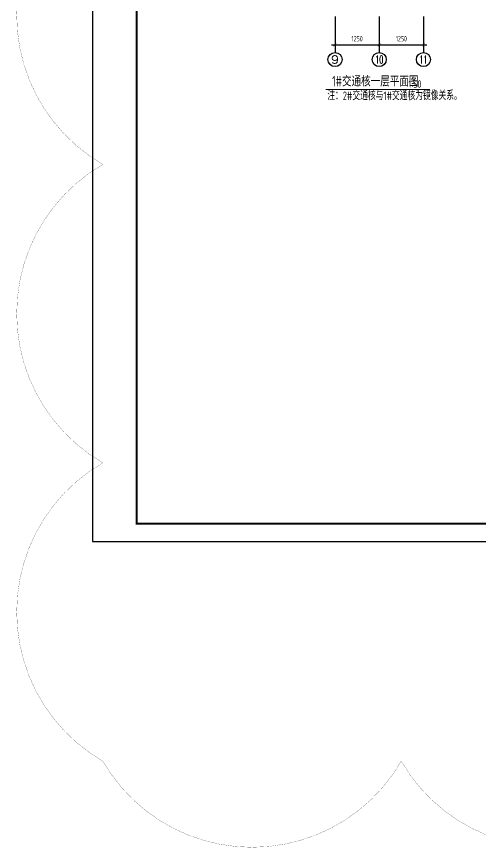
# Model space of a CAD drawing. Extents: x -1058961 to 23600, y -449123 to 2751847.
# Drawn here: x -135503 to -122388, y 8861 to 32357 of the extents above; entities that cross this region are included whole.
import ezdxf
from ezdxf.enums import TextEntityAlignment as Align

# ---------------------------------------------------------------- set-up
doc = ezdxf.new("R2010")
doc.units = 0
doc.header["$LTSCALE"] = 1000
doc.layers.get('0').update_dxf_attribs({"linetype": 'CONTINUOUS'})
doc.layers.get('DEFPOINTS').update_dxf_attribs({"linetype": 'CONTINUOUS'})
for name, color, linetype in [('-TK', 7, 'CONTINUOUS'), ('A-AXIS_TEXT', 7, 'CONTINUOUS'), ('AXIS', 3, 'CONTINUOUS'), ('DIM_SYMB', 3, 'CONTINUOUS'), ('PUB_TEXT', 2, 'CONTINUOUS'), ('S-Y一般标注', 3, 'CONTINUOUS')]:
    doc.layers.add(name, color=color, linetype=linetype)
doc.layers.add('AXIS_TEXT', color=7, linetype='CONTINUOUS', lineweight=20)
doc.layers.add('审图修改', color=2, linetype='CONTINUOUS', plot=False)
doc.styles.add('_TCH_AXIS', font='COMPLEX', dxfattribs={"bigfont": 'GBCBIG'})
doc.styles.add('COMPLEX', font='COMPLEX')
doc.styles.add('TSSD_DIMENSION', font='Tssdeng.shx', dxfattribs={"width": 0.7, "bigfont": 'tssdchn.shx'})
doc.styles.add('TSSD_REIN', font='tssdeng.shx', dxfattribs={"width": 0.7, "height": 300, "bigfont": 'tssdchn.shx'})
doc.dimstyles.new('TSSD_100_100$0', dxfattribs={"dimtxt": 300, "dimasz": 80, "dimexe": 100, "dimexo": 250, "dimgap": 100, "dimtad": 1, "dimdec": 0, "dimzin": 0, "dimdsep": 46, "dimtxsty": 'TSSD_DIMENSION', "dimblk": 'ARCHTICK', "dimcen": 0, "dimdle": 100, "dimclrd": 3, "dimclre": 3, "dimclrt": 7, "dimadec": 0, "dimazin": 0, "dimtfac": 1, "dimtdec": 0, "dimtix": 1, "dimtmove": 2, "dimatfit": 3, "dimldrblk": 'ARCHTICK', "dimfxl": 0, "dimtolj": 1, "dimtzin": 0, "dimarcsym": 0})

# ---------------------------------------------------------------- blocks, each defined once
blk = doc.blocks.new('_ArchTick')
at = {"color": 0, "linetype": 'ByBlock', "const_width": 0.15}
blk.add_lwpolyline([(-0.5, -0.5), (0.5, 0.5)], dxfattribs=at)
blk = doc.blocks.new('*D2567')
at = {"layer": 'DEFPOINTS', "color": 0}
for p in [(-126498, 32357), (-125248, 32357), (-125248, 31557)]:
    blk.add_point(p, dxfattribs=at)
at = {"layer": 'S-Y一般标注', "color": 3, "lineweight": -2}
for p, q in [((-126498, 32107), (-126498, 31457)), ((-125248, 32107), (-125248, 31457)), ((-126598, 31557), (-125148, 31557))]:
    blk.add_line(p, q, dxfattribs=at)
at = {"layer": 'S-Y一般标注', "color": 3, "lineweight": -2, "xscale": 80, "yscale": 80, "zscale": 80, "rotation": 180}
blk.add_blockref('_ArchTick', (-126498, 31557), dxfattribs=at)
at = {"layer": 'S-Y一般标注', "color": 3, "lineweight": -2, "xscale": 80, "yscale": 80, "zscale": 80}
blk.add_blockref('_ArchTick', (-125248, 31557), dxfattribs=at)
at = {"layer": 'S-Y一般标注', "color": 7, "insert": (-125873, 31732), "char_height": 150, "attachment_point": 5, "style": 'TSSD_DIMENSION'}
blk.add_mtext('\\A1;1250', dxfattribs=at)
blk = doc.blocks.new('ArchTick')
at = {"color": 0, "linetype": 'ByBlock', "lineweight": -2, "const_width": 0.075}
blk.add_lwpolyline([(-0.25, -0.25), (0.25, 0.25)], dxfattribs=at)
blk = doc.blocks.new('*D2569')
at = {"layer": 'DEFPOINTS', "color": 0}
for p in [(-125248, 32357), (-123998, 32357), (-123998, 31557)]:
    blk.add_point(p, dxfattribs=at)
at = {"layer": 'S-Y一般标注', "color": 3, "lineweight": -2}
for p, q in [((-125248, 32107), (-125248, 31457)), ((-123998, 32107), (-123998, 31457)), ((-125348, 31557), (-123898, 31557))]:
    blk.add_line(p, q, dxfattribs=at)
at = {"layer": 'S-Y一般标注', "color": 3, "lineweight": -2, "xscale": 80, "yscale": 80, "zscale": 80, "rotation": 180}
blk.add_blockref('_ArchTick', (-125248, 31557), dxfattribs=at)
at = {"layer": 'S-Y一般标注', "color": 3, "lineweight": -2, "xscale": 80, "yscale": 80, "zscale": 80}
blk.add_blockref('_ArchTick', (-123998, 31557), dxfattribs=at)
at = {"layer": 'S-Y一般标注', "color": 7, "insert": (-124623, 31732), "char_height": 150, "attachment_point": 5, "style": 'TSSD_DIMENSION'}
blk.add_mtext('\\A1;1250', dxfattribs=at)
blk = doc.blocks.new('A1')
blk.add_lwpolyline([(0, 59400), (0, 0), (84100, 0), (84100, 59400)], close=True)
at = {"const_width": 100}
blk.add_lwpolyline([(2500, 58400), (2500, 1000), (83100, 1000), (83100, 58400)], close=True, dxfattribs=at)
blk = doc.blocks.new('_AXISO')
blk.add_circle((0, 0), 0.5)
at = {"layer": 'A-AXIS_TEXT', "style": 'COMPLEX', "width": 1.041667}
blk.add_attdef('A', text='', height=0.56, dxfattribs=at).set_placement((-0.25, -0.28), (0.25, -0.28), align=Align.FIT)

msp = doc.modelspace()

# ---------------------------------------------------------------- linework, layer by layer
at = {"layer": 'AXIS'}
for p, q in [((-126497.6, 32357.03), (-126497.6, 31342.43)), ((-125248.08, 32357.03), (-125248.08, 31342.43)), ((-123997.6, 32357.03), (-123997.6, 31342.43))]:
    msp.add_line(p, q, dxfattribs=at)
at = {"layer": 'DIM_SYMB', "const_width": 35}
msp.add_lwpolyline([(-126760.19, 30295.38), (-123815.45, 30295.38)], dxfattribs=at)
at = {"layer": '审图修改', "const_width": 5}
msp.add_lwpolyline([(-133064.8, 53492.32, -0.57735027), (-124626.25, 53492.32, -0.57735027), (-116187.69, 53492.32, -0.57735027), (-107749.14, 53492.32, -0.57735027), (-99310.58, 53492.32, -0.57735027), (-90872.03, 53492.32, -0.57735027), (-90872.03, 45053.77, -0.57735027), (-90872.03, 36615.21, -0.57735027), (-90872.03, 28176.66, -0.57735027), (-90872.03, 19738.1, -0.57735027), (-90872.03, 11299.55, -0.57735027), (-99310.58, 11299.55, -0.57735027), (-107749.14, 11299.55, -0.57735027), (-116187.69, 11299.55, -0.57735027), (-124626.25, 11299.55, -0.57735027), (-133064.8, 11299.55, -0.57735027), (-133064.8, 19738.1, -0.57735027), (-133064.8, 28176.66, -0.57735027), (-133064.8, 36615.21, -0.57735027), (-133064.8, 45053.77, -0.57735027), (-133064.8, 53492.32, -0.57735027), (-133064.8, 53492.32, -0.57735027)], format="xyb", dxfattribs=at)

# ---------------------------------------------------------------- block references
at = {"layer": '-TK', "xscale": 0.5, "yscale": 0.5, "zscale": 0.5}
msp.add_blockref('A1', (-133357.71, 17516.33), dxfattribs=at)
at = {"layer": 'AXIS'}
ref = msp.add_blockref('_AXISO', (-126497.6, 31142.43), dxfattribs=dict(at, xscale=400, yscale=400, zscale=400))
ref.add_attrib('A', '9', dxfattribs={"layer": 'AXIS_TEXT', "height": 226.27, "style": '_TCH_AXIS', "width": 1.5}).set_placement((-126610.74, 31029.29), (-126384.46, 31029.29), align=Align.FIT)
ref = msp.add_blockref('_AXISO', (-125248.08, 31142.43), dxfattribs=dict(at, xscale=400, yscale=400, zscale=400))
ref.add_attrib('A', '10', dxfattribs={"layer": 'AXIS_TEXT', "height": 226.274, "style": '_TCH_AXIS', "width": 0.724138}).set_placement((-125361.22, 31029.29), (-125134.94, 31029.29), align=Align.FIT)
ref = msp.add_blockref('_AXISO', (-123997.6, 31142.43), dxfattribs=dict(at, xscale=400, yscale=400, zscale=400))
ref.add_attrib('A', '11', dxfattribs={"layer": 'AXIS_TEXT', "height": 226.274, "style": '_TCH_AXIS', "width": 0.875}).set_placement((-124110.74, 31029.29), (-123884.46, 31029.29), align=Align.FIT)

# ---------------------------------------------------------------- texts
at = {"layer": 'PUB_TEXT', "style": 'TSSD_REIN', "width": 0.7}
for s, height, p in [('1#交通核一层平面图', 297.5, (-126580.26, 30380.54)), ('1:50', 212.5, (-124424.03, 30343.64))]:
    msp.add_text(s, height=height, dxfattribs=at).set_placement(p)
at = {"layer": 'PUB_TEXT', "color": 1, "style": 'TSSD_REIN', "width": 0.7}
msp.add_text('注：2#交通核与1#交通核为镜像关系。', height=241.1348, dxfattribs=at).set_placement((-126717.38, 29997.09))

# ---------------------------------------------------------------- dimensions: what is measured, and where the dimension line sits
at = {"layer": 'S-Y一般标注'}
for base, p1, p2, picture, middle in [((-125247.6, 31557.03), (-126497.6, 32357.03), (-125247.6, 32357.03), '*D2567', (-125872.6, 31732.03)), ((-123997.6, 31557.03), (-125247.6, 32357.03), (-123997.6, 32357.03), '*D2569', (-124622.6, 31732.03))]:
    dim = msp.add_linear_dim(base=base, p1=p1, p2=p2, dimstyle='TSSD_100_100$0', override={"dimtxt": 150, "dimtxsty": 'TSSD_DIMENSION', "dimldrblk": 'ArchTick'}, dxfattribs=at)
    dim.commit()
    dim.dimension.update_dxf_attribs({"geometry": picture, "text_midpoint": middle})

doc.saveas('drawing.dxf')
